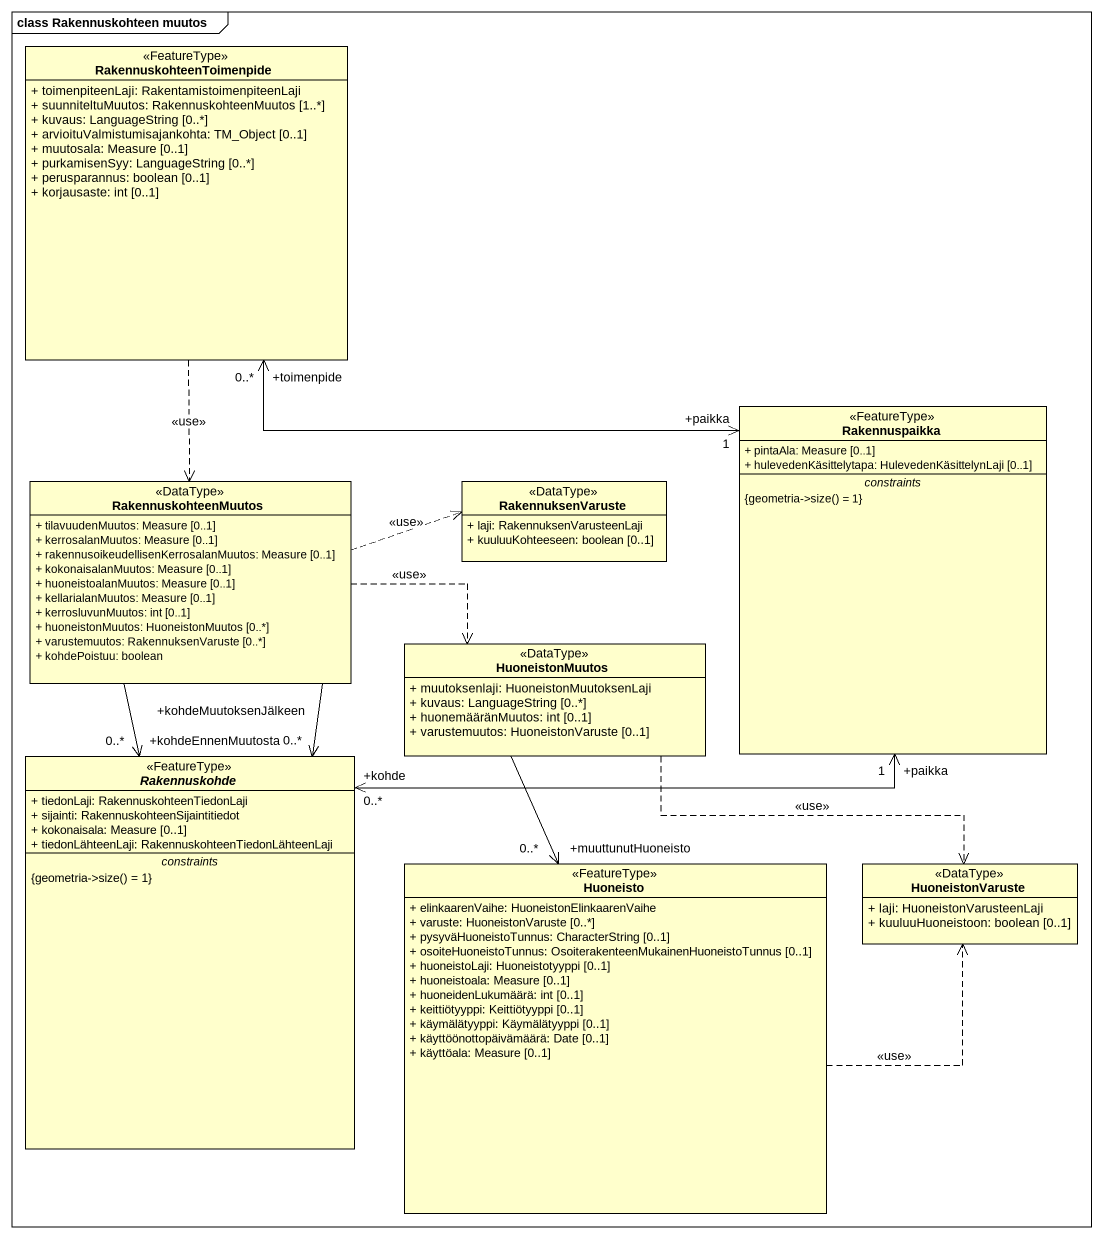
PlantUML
@startuml
mainframe class Rakennuskohteen muutos
hide circle
hide empty members
skinparam classAttributeIconSize 0
class RakennuskohteenToimenpide <<FeatureType>> {
  + toimenpiteenLaji: RakentamistoimenpiteenLaji
  + suunniteltuMuutos: RakennuskohteenMuutos [1..*]
  + kuvaus: LanguageString [0..*]
  + arvioituValmistumisajankohta: TM_Object [0..1]
  + muutosala: Measure [0..1]
  + purkamisenSyy: LanguageString [0..*]
  + perusparannus: boolean [0..1]
  + korjausaste: int [0..1]
}
class Rakennuspaikka <<FeatureType>> {
  + pintaAla: Measure [0..1]
  + hulevedenKäsittelytapa: HulevedenKäsittelynLaji [0..1]
  -- constraints --
  {field} {geometria->size() = 1}
}
class RakennuskohteenMuutos <<DataType>> {
  + tilavuudenMuutos: Measure [0..1]
  + kerrosalanMuutos: Measure [0..1]
  + rakennusoikeudellisenKerrosalanMuutos: Measure [0..1]
  + kokonaisalanMuutos: Measure [0..1]
  + huoneistoalanMuutos: Measure [0..1]
  + kellarialanMuutos: Measure [0..1]
  + kerrosluvunMuutos: int [0..1]
  + huoneistonMuutos: HuoneistonMuutos [0..*]
  + varustemuutos: RakennuksenVaruste [0..*]
  + kohdePoistuu: boolean
}
class RakennuksenVaruste <<DataType>> {
  + laji: RakennuksenVarusteenLaji
  + kuuluuKohteeseen: boolean [0..1]
}
class HuoneistonMuutos <<DataType>> {
  + muutoksenlaji: HuoneistonMuutoksenLaji
  + kuvaus: LanguageString [0..*]
  + huonemääränMuutos: int [0..1]
  + varustemuutos: HuoneistonVaruste [0..1]
}
abstract class Rakennuskohde <<FeatureType>> {
  + tiedonLaji: RakennuskohteenTiedonLaji
  + sijainti: RakennuskohteenSijaintitiedot
  + kokonaisala: Measure [0..1]
  + tiedonLähteenLaji: RakennuskohteenTiedonLähteenLaji
  -- constraints --
  {field} {geometria->size() = 1}
}
class Huoneisto <<FeatureType>> {
  + elinkaarenVaihe: HuoneistonElinkaarenVaihe
  + varuste: HuoneistonVaruste [0..*]
  + pysyväHuoneistoTunnus: CharacterString [0..1]
  + osoiteHuoneistoTunnus: OsoiterakenteenMukainenHuoneistoTunnus [0..1]
  + huoneistoLaji: Huoneistotyyppi [0..1]
  + huoneistoala: Measure [0..1]
  + huoneidenLukumäärä: int [0..1]
  + keittiötyyppi: Keittiötyyppi [0..1]
  + käymälätyyppi: Käymälätyyppi [0..1]
  + käyttöönottopäivämäärä: Date [0..1]
  + käyttöala: Measure [0..1]
}
class HuoneistonVaruste <<DataType>> {
  + laji: HuoneistonVarusteenLaji
  + kuuluuHuoneistoon: boolean [0..1]
}
RakennuskohteenToimenpide ..> RakennuskohteenMuutos : <<use>>
Rakennuspaikka "+paikka\n1" <-left-> "+toimenpide\n0..*" RakennuskohteenToimenpide
RakennuskohteenMuutos .right.> RakennuksenVaruste : <<use>>
RakennuskohteenMuutos .right.> HuoneistonMuutos : <<use>>
RakennuskohteenMuutos --> "+kohdeEnnenMuutosta\n0..*" Rakennuskohde
RakennuskohteenMuutos --> "+kohdeMuutoksenJälkeen\n0..*" Rakennuskohde
HuoneistonMuutos --> "+muuttunutHuoneisto\n0..*" Huoneisto
HuoneistonMuutos .right.> HuoneistonVaruste : <<use>>
Rakennuskohde "+kohde\n0..*" <-right-> "+paikka\n1" Rakennuspaikka
Huoneisto .right.> HuoneistonVaruste : <<use>>
@enduml
